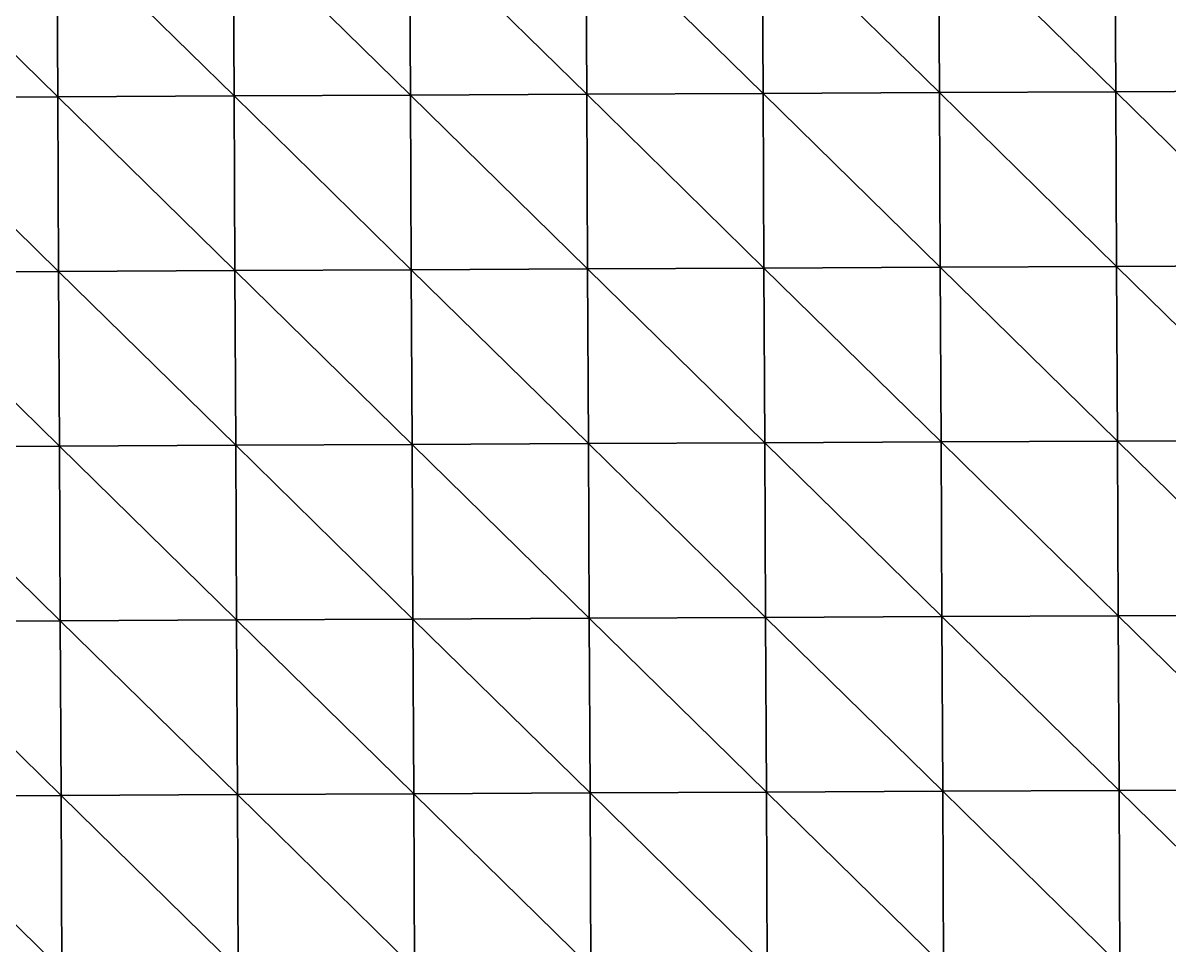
# Model space of a CAD drawing. Extents: x -372 to 678, y -263 to 741.
# Drawn here: x -20.7 to 61, y -197.3 to -131.6 of the extents above; entities that cross this region are included whole.
import ezdxf

# ---------------------------------------------------------------- set-up
doc = ezdxf.new("R2010")
doc.units = 0
doc.header["$LTSCALE"] = 0.0254
doc.layers.get('0').update_dxf_attribs({"linetype": 'CONTINUOUS'})
doc.layers.add('LOCATION_SNAPSHOT', color=144, linetype='CONTINUOUS')
doc.layers.add('LOCATION_TERRAIN', color=36, linetype='CONTINUOUS')

# ---------------------------------------------------------------- blocks, each defined once
blk = doc.blocks.new('LOCATION_SNAPSHOT')
at = {"color": 8}
mesh = blk.add_polyface(dxfattribs=at)
corners = [(-369.308, -262.945), (369.306, 262.947), (-371.821, 259.377), (371.824, -259.377)]
mesh.append_faces([[corners[k] for k in face] for face in [(0, 1, 2), (1, 0, 3)]], dxfattribs={"vtx0": -1, "color": 8})
blk = doc.blocks.new('LOCATION_TERRAIN')
at = {"color": 8}
mesh = blk.add_polyface(dxfattribs=at)
corners = [(57.186, -136.527, 2.159), (57.126, -124.091, 1.532), (44.564, -124.151, 0.296)]
mesh.append_faces([[corners[k] for k in face] for face in [(0, 1, 2)]], dxfattribs={"color": 8})
mesh = blk.add_polyface(dxfattribs=at)
corners = [(69.747, -136.467, 2.656), (69.687, -124.03, 2.138), (57.126, -124.091, 1.532)]
mesh.append_faces([[corners[k] for k in face] for face in [(0, 1, 2)]], dxfattribs={"color": 8})
mesh = blk.add_polyface(dxfattribs=at)
corners = [(69.747, -136.467, 2.656), (57.126, -124.091, 1.532), (57.186, -136.527, 2.159)]
mesh.append_faces([[corners[k] for k in face] for face in [(0, 1, 2)]], dxfattribs={"color": 8})
mesh = blk.add_polyface(dxfattribs=at)
corners = [(-18.184, -136.89, -3.263), (-18.243, -124.454, -4.325), (-30.805, -124.514, -4.332)]
mesh.append_faces([[corners[k] for k in face] for face in [(0, 1, 2)]], dxfattribs={"color": 8})
mesh = blk.add_polyface(dxfattribs=at)
corners = [(-18.184, -136.89, -3.263), (-30.805, -124.514, -4.332), (-30.745, -136.951, -3.487)]
mesh.append_faces([[corners[k] for k in face] for face in [(0, 1, 2)]], dxfattribs={"color": 8})
mesh = blk.add_polyface(dxfattribs=at)
corners = [(-5.622, -136.83, -2.608), (-5.682, -124.393, -3.887), (-18.243, -124.454, -4.325)]
mesh.append_faces([[corners[k] for k in face] for face in [(0, 1, 2)]], dxfattribs={"color": 8})
mesh = blk.add_polyface(dxfattribs=at)
corners = [(-5.622, -136.83, -2.608), (-18.243, -124.454, -4.325), (-18.184, -136.89, -3.263)]
mesh.append_faces([[corners[k] for k in face] for face in [(0, 1, 2)]], dxfattribs={"color": 8})
mesh = blk.add_polyface(dxfattribs=at)
corners = [(6.939, -136.769, -1.952), (6.88, -124.333, -3.448), (-5.682, -124.393, -3.887)]
mesh.append_faces([[corners[k] for k in face] for face in [(0, 1, 2)]], dxfattribs={"color": 8})
mesh = blk.add_polyface(dxfattribs=at)
corners = [(6.939, -136.769, -1.952), (-5.682, -124.393, -3.887), (-5.622, -136.83, -2.608)]
mesh.append_faces([[corners[k] for k in face] for face in [(0, 1, 2)]], dxfattribs={"color": 8})
mesh = blk.add_polyface(dxfattribs=at)
corners = [(19.501, -136.709, -1.137), (19.441, -124.272, -2.678), (6.88, -124.333, -3.448)]
mesh.append_faces([[corners[k] for k in face] for face in [(0, 1, 2)]], dxfattribs={"color": 8})
mesh = blk.add_polyface(dxfattribs=at)
corners = [(19.501, -136.709, -1.137), (6.88, -124.333, -3.448), (6.939, -136.769, -1.952)]
mesh.append_faces([[corners[k] for k in face] for face in [(0, 1, 2)]], dxfattribs={"color": 8})
mesh = blk.add_polyface(dxfattribs=at)
corners = [(32.063, -136.648, 0.025), (32.003, -124.212, -1.191), (19.441, -124.272, -2.678)]
mesh.append_faces([[corners[k] for k in face] for face in [(0, 1, 2)]], dxfattribs={"color": 8})
mesh = blk.add_polyface(dxfattribs=at)
corners = [(32.063, -136.648, 0.025), (19.441, -124.272, -2.678), (19.501, -136.709, -1.137)]
mesh.append_faces([[corners[k] for k in face] for face in [(0, 1, 2)]], dxfattribs={"color": 8})
mesh = blk.add_polyface(dxfattribs=at)
corners = [(44.624, -136.588, 1.187), (44.564, -124.151, 0.296), (32.003, -124.212, -1.191)]
mesh.append_faces([[corners[k] for k in face] for face in [(0, 1, 2)]], dxfattribs={"color": 8})
mesh = blk.add_polyface(dxfattribs=at)
corners = [(44.624, -136.588, 1.187), (32.003, -124.212, -1.191), (32.063, -136.648, 0.025)]
mesh.append_faces([[corners[k] for k in face] for face in [(0, 1, 2)]], dxfattribs={"color": 8})
mesh = blk.add_polyface(dxfattribs=at)
corners = [(57.186, -136.527, 2.159), (44.564, -124.151, 0.296), (44.624, -136.588, 1.187)]
mesh.append_faces([[corners[k] for k in face] for face in [(0, 1, 2)]], dxfattribs={"color": 8})
mesh = blk.add_polyface(dxfattribs=at)
corners = [(-18.124, -149.326, -2.201), (-18.184, -136.89, -3.263), (-30.745, -136.951, -3.487)]
mesh.append_faces([[corners[k] for k in face] for face in [(0, 1, 2)]], dxfattribs={"color": 8})
mesh = blk.add_polyface(dxfattribs=at)
corners = [(-18.124, -149.326, -2.201), (-30.745, -136.951, -3.487), (-30.685, -149.387, -2.642)]
mesh.append_faces([[corners[k] for k in face] for face in [(0, 1, 2)]], dxfattribs={"color": 8})
mesh = blk.add_polyface(dxfattribs=at)
corners = [(-5.562, -149.266, -1.329), (-5.622, -136.83, -2.608), (-18.184, -136.89, -3.263)]
mesh.append_faces([[corners[k] for k in face] for face in [(0, 1, 2)]], dxfattribs={"color": 8})
mesh = blk.add_polyface(dxfattribs=at)
corners = [(-5.562, -149.266, -1.329), (-18.184, -136.89, -3.263), (-18.124, -149.326, -2.201)]
mesh.append_faces([[corners[k] for k in face] for face in [(0, 1, 2)]], dxfattribs={"color": 8})
mesh = blk.add_polyface(dxfattribs=at)
corners = [(6.999, -149.205, -0.456), (6.939, -136.769, -1.952), (-5.622, -136.83, -2.608)]
mesh.append_faces([[corners[k] for k in face] for face in [(0, 1, 2)]], dxfattribs={"color": 8})
mesh = blk.add_polyface(dxfattribs=at)
corners = [(6.999, -149.205, -0.456), (-5.622, -136.83, -2.608), (-5.562, -149.266, -1.329)]
mesh.append_faces([[corners[k] for k in face] for face in [(0, 1, 2)]], dxfattribs={"color": 8})
mesh = blk.add_polyface(dxfattribs=at)
corners = [(19.561, -149.145, 0.405), (19.501, -136.709, -1.137), (6.939, -136.769, -1.952)]
mesh.append_faces([[corners[k] for k in face] for face in [(0, 1, 2)]], dxfattribs={"color": 8})
mesh = blk.add_polyface(dxfattribs=at)
corners = [(19.561, -149.145, 0.405), (6.939, -136.769, -1.952), (6.999, -149.205, -0.456)]
mesh.append_faces([[corners[k] for k in face] for face in [(0, 1, 2)]], dxfattribs={"color": 8})
mesh = blk.add_polyface(dxfattribs=at)
corners = [(32.122, -149.084, 1.241), (32.063, -136.648, 0.025), (19.501, -136.709, -1.137)]
mesh.append_faces([[corners[k] for k in face] for face in [(0, 1, 2)]], dxfattribs={"color": 8})
mesh = blk.add_polyface(dxfattribs=at)
corners = [(32.122, -149.084, 1.241), (19.501, -136.709, -1.137), (19.561, -149.145, 0.405)]
mesh.append_faces([[corners[k] for k in face] for face in [(0, 1, 2)]], dxfattribs={"color": 8})
mesh = blk.add_polyface(dxfattribs=at)
corners = [(44.684, -149.024, 2.077), (44.624, -136.588, 1.187), (32.063, -136.648, 0.025)]
mesh.append_faces([[corners[k] for k in face] for face in [(0, 1, 2)]], dxfattribs={"color": 8})
mesh = blk.add_polyface(dxfattribs=at)
corners = [(44.684, -149.024, 2.077), (32.063, -136.648, 0.025), (32.122, -149.084, 1.241)]
mesh.append_faces([[corners[k] for k in face] for face in [(0, 1, 2)]], dxfattribs={"color": 8})
mesh = blk.add_polyface(dxfattribs=at)
corners = [(57.246, -148.963, 2.785), (57.186, -136.527, 2.159), (44.624, -136.588, 1.187)]
mesh.append_faces([[corners[k] for k in face] for face in [(0, 1, 2)]], dxfattribs={"color": 8})
mesh = blk.add_polyface(dxfattribs=at)
corners = [(57.246, -148.963, 2.785), (44.624, -136.588, 1.187), (44.684, -149.024, 2.077)]
mesh.append_faces([[corners[k] for k in face] for face in [(0, 1, 2)]], dxfattribs={"color": 8})
mesh = blk.add_polyface(dxfattribs=at)
corners = [(69.807, -148.903, 3.174), (69.747, -136.467, 2.656), (57.186, -136.527, 2.159)]
mesh.append_faces([[corners[k] for k in face] for face in [(0, 1, 2)]], dxfattribs={"color": 8})
mesh = blk.add_polyface(dxfattribs=at)
corners = [(69.807, -148.903, 3.174), (57.186, -136.527, 2.159), (57.246, -148.963, 2.785)]
mesh.append_faces([[corners[k] for k in face] for face in [(0, 1, 2)]], dxfattribs={"color": 8})
mesh = blk.add_polyface(dxfattribs=at)
corners = [(-18.064, -161.763, -1.325), (-18.124, -149.326, -2.201), (-30.685, -149.387, -2.642)]
mesh.append_faces([[corners[k] for k in face] for face in [(0, 1, 2)]], dxfattribs={"color": 8})
mesh = blk.add_polyface(dxfattribs=at)
corners = [(-18.064, -161.763, -1.325), (-30.685, -149.387, -2.642), (-30.625, -161.823, -1.916)]
mesh.append_faces([[corners[k] for k in face] for face in [(0, 1, 2)]], dxfattribs={"color": 8})
mesh = blk.add_polyface(dxfattribs=at)
corners = [(-5.502, -161.702, -0.335), (-5.562, -149.266, -1.329), (-18.124, -149.326, -2.201)]
mesh.append_faces([[corners[k] for k in face] for face in [(0, 1, 2)]], dxfattribs={"color": 8})
mesh = blk.add_polyface(dxfattribs=at)
corners = [(-5.502, -161.702, -0.335), (-18.124, -149.326, -2.201), (-18.064, -161.763, -1.325)]
mesh.append_faces([[corners[k] for k in face] for face in [(0, 1, 2)]], dxfattribs={"color": 8})
mesh = blk.add_polyface(dxfattribs=at)
corners = [(7.059, -161.642, 0.655), (6.999, -149.205, -0.456), (-5.562, -149.266, -1.329)]
mesh.append_faces([[corners[k] for k in face] for face in [(0, 1, 2)]], dxfattribs={"color": 8})
mesh = blk.add_polyface(dxfattribs=at)
corners = [(7.059, -161.642, 0.655), (-5.562, -149.266, -1.329), (-5.502, -161.702, -0.335)]
mesh.append_faces([[corners[k] for k in face] for face in [(0, 1, 2)]], dxfattribs={"color": 8})
mesh = blk.add_polyface(dxfattribs=at)
corners = [(19.621, -161.581, 1.541), (19.561, -149.145, 0.405), (6.999, -149.205, -0.456)]
mesh.append_faces([[corners[k] for k in face] for face in [(0, 1, 2)]], dxfattribs={"color": 8})
mesh = blk.add_polyface(dxfattribs=at)
corners = [(19.621, -161.581, 1.541), (6.999, -149.205, -0.456), (7.059, -161.642, 0.655)]
mesh.append_faces([[corners[k] for k in face] for face in [(0, 1, 2)]], dxfattribs={"color": 8})
mesh = blk.add_polyface(dxfattribs=at)
corners = [(32.182, -161.521, 2.201), (32.122, -149.084, 1.241), (19.561, -149.145, 0.405)]
mesh.append_faces([[corners[k] for k in face] for face in [(0, 1, 2)]], dxfattribs={"color": 8})
mesh = blk.add_polyface(dxfattribs=at)
corners = [(32.182, -161.521, 2.201), (19.561, -149.145, 0.405), (19.621, -161.581, 1.541)]
mesh.append_faces([[corners[k] for k in face] for face in [(0, 1, 2)]], dxfattribs={"color": 8})
mesh = blk.add_polyface(dxfattribs=at)
corners = [(44.744, -161.46, 2.861), (44.684, -149.024, 2.077), (32.122, -149.084, 1.241)]
mesh.append_faces([[corners[k] for k in face] for face in [(0, 1, 2)]], dxfattribs={"color": 8})
mesh = blk.add_polyface(dxfattribs=at)
corners = [(44.744, -161.46, 2.861), (32.122, -149.084, 1.241), (32.182, -161.521, 2.201)]
mesh.append_faces([[corners[k] for k in face] for face in [(0, 1, 2)]], dxfattribs={"color": 8})
mesh = blk.add_polyface(dxfattribs=at)
corners = [(57.305, -161.4, 3.426), (57.246, -148.963, 2.785), (44.684, -149.024, 2.077)]
mesh.append_faces([[corners[k] for k in face] for face in [(0, 1, 2)]], dxfattribs={"color": 8})
mesh = blk.add_polyface(dxfattribs=at)
corners = [(57.305, -161.4, 3.426), (44.684, -149.024, 2.077), (44.744, -161.46, 2.861)]
mesh.append_faces([[corners[k] for k in face] for face in [(0, 1, 2)]], dxfattribs={"color": 8})
mesh = blk.add_polyface(dxfattribs=at)
corners = [(69.867, -161.339, 3.756), (69.807, -148.903, 3.174), (57.246, -148.963, 2.785)]
mesh.append_faces([[corners[k] for k in face] for face in [(0, 1, 2)]], dxfattribs={"color": 8})
mesh = blk.add_polyface(dxfattribs=at)
corners = [(69.867, -161.339, 3.756), (57.246, -148.963, 2.785), (57.305, -161.4, 3.426)]
mesh.append_faces([[corners[k] for k in face] for face in [(0, 1, 2)]], dxfattribs={"color": 8})
mesh = blk.add_polyface(dxfattribs=at)
corners = [(7.119, -174.078, 1.313), (7.059, -161.642, 0.655), (-5.502, -161.702, -0.335)]
mesh.append_faces([[corners[k] for k in face] for face in [(0, 1, 2)]], dxfattribs={"color": 8})
mesh = blk.add_polyface(dxfattribs=at)
corners = [(19.681, -174.017, 2.199), (19.621, -161.581, 1.541), (7.059, -161.642, 0.655)]
mesh.append_faces([[corners[k] for k in face] for face in [(0, 1, 2)]], dxfattribs={"color": 8})
mesh = blk.add_polyface(dxfattribs=at)
corners = [(19.681, -174.017, 2.199), (7.059, -161.642, 0.655), (7.119, -174.078, 1.313)]
mesh.append_faces([[corners[k] for k in face] for face in [(0, 1, 2)]], dxfattribs={"color": 8})
mesh = blk.add_polyface(dxfattribs=at)
corners = [(32.242, -173.957, 2.858), (32.182, -161.521, 2.201), (19.621, -161.581, 1.541)]
mesh.append_faces([[corners[k] for k in face] for face in [(0, 1, 2)]], dxfattribs={"color": 8})
mesh = blk.add_polyface(dxfattribs=at)
corners = [(32.242, -173.957, 2.858), (19.621, -161.581, 1.541), (19.681, -174.017, 2.199)]
mesh.append_faces([[corners[k] for k in face] for face in [(0, 1, 2)]], dxfattribs={"color": 8})
mesh = blk.add_polyface(dxfattribs=at)
corners = [(44.804, -173.896, 3.518), (44.744, -161.46, 2.861), (32.182, -161.521, 2.201)]
mesh.append_faces([[corners[k] for k in face] for face in [(0, 1, 2)]], dxfattribs={"color": 8})
mesh = blk.add_polyface(dxfattribs=at)
corners = [(44.804, -173.896, 3.518), (32.182, -161.521, 2.201), (32.242, -173.957, 2.858)]
mesh.append_faces([[corners[k] for k in face] for face in [(0, 1, 2)]], dxfattribs={"color": 8})
mesh = blk.add_polyface(dxfattribs=at)
corners = [(57.365, -173.836, 4.084), (57.305, -161.4, 3.426), (44.744, -161.46, 2.861)]
mesh.append_faces([[corners[k] for k in face] for face in [(0, 1, 2)]], dxfattribs={"color": 8})
mesh = blk.add_polyface(dxfattribs=at)
corners = [(57.365, -173.836, 4.084), (44.744, -161.46, 2.861), (44.804, -173.896, 3.518)]
mesh.append_faces([[corners[k] for k in face] for face in [(0, 1, 2)]], dxfattribs={"color": 8})
mesh = blk.add_polyface(dxfattribs=at)
corners = [(69.927, -173.775, 4.414), (69.867, -161.339, 3.756), (57.305, -161.4, 3.426)]
mesh.append_faces([[corners[k] for k in face] for face in [(0, 1, 2)]], dxfattribs={"color": 8})
mesh = blk.add_polyface(dxfattribs=at)
corners = [(69.927, -173.775, 4.414), (57.305, -161.4, 3.426), (57.365, -173.836, 4.084)]
mesh.append_faces([[corners[k] for k in face] for face in [(0, 1, 2)]], dxfattribs={"color": 8})
mesh = blk.add_polyface(dxfattribs=at)
corners = [(-18.004, -174.199, -0.667), (-18.064, -161.763, -1.325), (-30.625, -161.823, -1.916)]
mesh.append_faces([[corners[k] for k in face] for face in [(0, 1, 2)]], dxfattribs={"color": 8})
mesh = blk.add_polyface(dxfattribs=at)
corners = [(-18.004, -174.199, -0.667), (-30.625, -161.823, -1.916), (-30.566, -174.259, -1.329)]
mesh.append_faces([[corners[k] for k in face] for face in [(0, 1, 2)]], dxfattribs={"color": 8})
mesh = blk.add_polyface(dxfattribs=at)
corners = [(-5.442, -174.138, 0.323), (-5.502, -161.702, -0.335), (-18.064, -161.763, -1.325)]
mesh.append_faces([[corners[k] for k in face] for face in [(0, 1, 2)]], dxfattribs={"color": 8})
mesh = blk.add_polyface(dxfattribs=at)
corners = [(-5.442, -174.138, 0.323), (-18.064, -161.763, -1.325), (-18.004, -174.199, -0.667)]
mesh.append_faces([[corners[k] for k in face] for face in [(0, 1, 2)]], dxfattribs={"color": 8})
mesh = blk.add_polyface(dxfattribs=at)
corners = [(7.119, -174.078, 1.313), (-5.502, -161.702, -0.335), (-5.442, -174.138, 0.323)]
mesh.append_faces([[corners[k] for k in face] for face in [(0, 1, 2)]], dxfattribs={"color": 8})
mesh = blk.add_polyface(dxfattribs=at)
corners = [(44.864, -186.333, 4.176), (44.804, -173.896, 3.518), (32.242, -173.957, 2.858)]
mesh.append_faces([[corners[k] for k in face] for face in [(0, 1, 2)]], dxfattribs={"color": 8})
mesh = blk.add_polyface(dxfattribs=at)
corners = [(57.425, -186.272, 4.742), (57.365, -173.836, 4.084), (44.804, -173.896, 3.518)]
mesh.append_faces([[corners[k] for k in face] for face in [(0, 1, 2)]], dxfattribs={"color": 8})
mesh = blk.add_polyface(dxfattribs=at)
corners = [(57.425, -186.272, 4.742), (44.804, -173.896, 3.518), (44.864, -186.333, 4.176)]
mesh.append_faces([[corners[k] for k in face] for face in [(0, 1, 2)]], dxfattribs={"color": 8})
mesh = blk.add_polyface(dxfattribs=at)
corners = [(69.987, -186.212, 5.072), (69.927, -173.775, 4.414), (57.365, -173.836, 4.084)]
mesh.append_faces([[corners[k] for k in face] for face in [(0, 1, 2)]], dxfattribs={"color": 8})
mesh = blk.add_polyface(dxfattribs=at)
corners = [(69.987, -186.212, 5.072), (57.365, -173.836, 4.084), (57.425, -186.272, 4.742)]
mesh.append_faces([[corners[k] for k in face] for face in [(0, 1, 2)]], dxfattribs={"color": 8})
mesh = blk.add_polyface(dxfattribs=at)
corners = [(-17.944, -186.635, -0.009), (-18.004, -174.199, -0.667), (-30.566, -174.259, -1.329)]
mesh.append_faces([[corners[k] for k in face] for face in [(0, 1, 2)]], dxfattribs={"color": 8})
mesh = blk.add_polyface(dxfattribs=at)
corners = [(-17.944, -186.635, -0.009), (-30.566, -174.259, -1.329), (-30.506, -186.696, -0.742)]
mesh.append_faces([[corners[k] for k in face] for face in [(0, 1, 2)]], dxfattribs={"color": 8})
mesh = blk.add_polyface(dxfattribs=at)
corners = [(-5.383, -186.575, 0.981), (-5.442, -174.138, 0.323), (-18.004, -174.199, -0.667)]
mesh.append_faces([[corners[k] for k in face] for face in [(0, 1, 2)]], dxfattribs={"color": 8})
mesh = blk.add_polyface(dxfattribs=at)
corners = [(-5.383, -186.575, 0.981), (-18.004, -174.199, -0.667), (-17.944, -186.635, -0.009)]
mesh.append_faces([[corners[k] for k in face] for face in [(0, 1, 2)]], dxfattribs={"color": 8})
mesh = blk.add_polyface(dxfattribs=at)
corners = [(7.179, -186.514, 1.971), (7.119, -174.078, 1.313), (-5.442, -174.138, 0.323)]
mesh.append_faces([[corners[k] for k in face] for face in [(0, 1, 2)]], dxfattribs={"color": 8})
mesh = blk.add_polyface(dxfattribs=at)
corners = [(7.179, -186.514, 1.971), (-5.442, -174.138, 0.323), (-5.383, -186.575, 0.981)]
mesh.append_faces([[corners[k] for k in face] for face in [(0, 1, 2)]], dxfattribs={"color": 8})
mesh = blk.add_polyface(dxfattribs=at)
corners = [(19.741, -186.454, 2.856), (19.681, -174.017, 2.199), (7.119, -174.078, 1.313)]
mesh.append_faces([[corners[k] for k in face] for face in [(0, 1, 2)]], dxfattribs={"color": 8})
mesh = blk.add_polyface(dxfattribs=at)
corners = [(19.741, -186.454, 2.856), (7.119, -174.078, 1.313), (7.179, -186.514, 1.971)]
mesh.append_faces([[corners[k] for k in face] for face in [(0, 1, 2)]], dxfattribs={"color": 8})
mesh = blk.add_polyface(dxfattribs=at)
corners = [(32.302, -186.393, 3.516), (32.242, -173.957, 2.858), (19.681, -174.017, 2.199)]
mesh.append_faces([[corners[k] for k in face] for face in [(0, 1, 2)]], dxfattribs={"color": 8})
mesh = blk.add_polyface(dxfattribs=at)
corners = [(32.302, -186.393, 3.516), (19.681, -174.017, 2.199), (19.741, -186.454, 2.856)]
mesh.append_faces([[corners[k] for k in face] for face in [(0, 1, 2)]], dxfattribs={"color": 8})
mesh = blk.add_polyface(dxfattribs=at)
corners = [(44.864, -186.333, 4.176), (32.242, -173.957, 2.858), (32.302, -186.393, 3.516)]
mesh.append_faces([[corners[k] for k in face] for face in [(0, 1, 2)]], dxfattribs={"color": 8})
mesh = blk.add_polyface(dxfattribs=at)
corners = [(-17.884, -199.071, 0.48), (-17.944, -186.635, -0.009), (-30.506, -186.696, -0.742)]
mesh.append_faces([[corners[k] for k in face] for face in [(0, 1, 2)]], dxfattribs={"color": 8})
mesh = blk.add_polyface(dxfattribs=at)
corners = [(-17.884, -199.071, 0.48), (-30.506, -186.696, -0.742), (-30.446, -199.132, -0.234)]
mesh.append_faces([[corners[k] for k in face] for face in [(0, 1, 2)]], dxfattribs={"color": 8})
mesh = blk.add_polyface(dxfattribs=at)
corners = [(-5.323, -199.011, 1.379), (-5.383, -186.575, 0.981), (-17.944, -186.635, -0.009)]
mesh.append_faces([[corners[k] for k in face] for face in [(0, 1, 2)]], dxfattribs={"color": 8})
mesh = blk.add_polyface(dxfattribs=at)
corners = [(-5.323, -199.011, 1.379), (-17.944, -186.635, -0.009), (-17.884, -199.071, 0.48)]
mesh.append_faces([[corners[k] for k in face] for face in [(0, 1, 2)]], dxfattribs={"color": 8})
mesh = blk.add_polyface(dxfattribs=at)
corners = [(7.239, -198.95, 2.278), (7.179, -186.514, 1.971), (-5.383, -186.575, 0.981)]
mesh.append_faces([[corners[k] for k in face] for face in [(0, 1, 2)]], dxfattribs={"color": 8})
mesh = blk.add_polyface(dxfattribs=at)
corners = [(7.239, -198.95, 2.278), (-5.383, -186.575, 0.981), (-5.323, -199.011, 1.379)]
mesh.append_faces([[corners[k] for k in face] for face in [(0, 1, 2)]], dxfattribs={"color": 8})
mesh = blk.add_polyface(dxfattribs=at)
corners = [(19.8, -198.89, 3.101), (19.741, -186.454, 2.856), (7.179, -186.514, 1.971)]
mesh.append_faces([[corners[k] for k in face] for face in [(0, 1, 2)]], dxfattribs={"color": 8})
mesh = blk.add_polyface(dxfattribs=at)
corners = [(19.8, -198.89, 3.101), (7.179, -186.514, 1.971), (7.239, -198.95, 2.278)]
mesh.append_faces([[corners[k] for k in face] for face in [(0, 1, 2)]], dxfattribs={"color": 8})
mesh = blk.add_polyface(dxfattribs=at)
corners = [(32.362, -198.829, 3.761), (32.302, -186.393, 3.516), (19.741, -186.454, 2.856)]
mesh.append_faces([[corners[k] for k in face] for face in [(0, 1, 2)]], dxfattribs={"color": 8})
mesh = blk.add_polyface(dxfattribs=at)
corners = [(32.362, -198.829, 3.761), (19.741, -186.454, 2.856), (19.8, -198.89, 3.101)]
mesh.append_faces([[corners[k] for k in face] for face in [(0, 1, 2)]], dxfattribs={"color": 8})
mesh = blk.add_polyface(dxfattribs=at)
corners = [(44.924, -198.769, 4.421), (44.864, -186.333, 4.176), (32.302, -186.393, 3.516)]
mesh.append_faces([[corners[k] for k in face] for face in [(0, 1, 2)]], dxfattribs={"color": 8})
mesh = blk.add_polyface(dxfattribs=at)
corners = [(44.924, -198.769, 4.421), (32.302, -186.393, 3.516), (32.362, -198.829, 3.761)]
mesh.append_faces([[corners[k] for k in face] for face in [(0, 1, 2)]], dxfattribs={"color": 8})
mesh = blk.add_polyface(dxfattribs=at)
corners = [(57.485, -198.708, 5), (57.425, -186.272, 4.742), (44.864, -186.333, 4.176)]
mesh.append_faces([[corners[k] for k in face] for face in [(0, 1, 2)]], dxfattribs={"color": 8})
mesh = blk.add_polyface(dxfattribs=at)
corners = [(57.485, -198.708, 5), (44.864, -186.333, 4.176), (44.924, -198.769, 4.421)]
mesh.append_faces([[corners[k] for k in face] for face in [(0, 1, 2)]], dxfattribs={"color": 8})
mesh = blk.add_polyface(dxfattribs=at)
corners = [(70.047, -198.648, 5.375), (69.987, -186.212, 5.072), (57.425, -186.272, 4.742)]
mesh.append_faces([[corners[k] for k in face] for face in [(0, 1, 2)]], dxfattribs={"color": 8})
mesh = blk.add_polyface(dxfattribs=at)
corners = [(70.047, -198.648, 5.375), (57.425, -186.272, 4.742), (57.485, -198.708, 5)]
mesh.append_faces([[corners[k] for k in face] for face in [(0, 1, 2)]], dxfattribs={"color": 8})

msp = doc.modelspace()

# ---------------------------------------------------------------- block references
at = {"layer": 'LOCATION_SNAPSHOT', "color": 0}
msp.add_blockref('LOCATION_SNAPSHOT', (0, 0), dxfattribs=at)
at = {"layer": 'LOCATION_TERRAIN', "color": 0}
msp.add_blockref('LOCATION_TERRAIN', (0, 0), dxfattribs=at)

doc.saveas('drawing.dxf')
